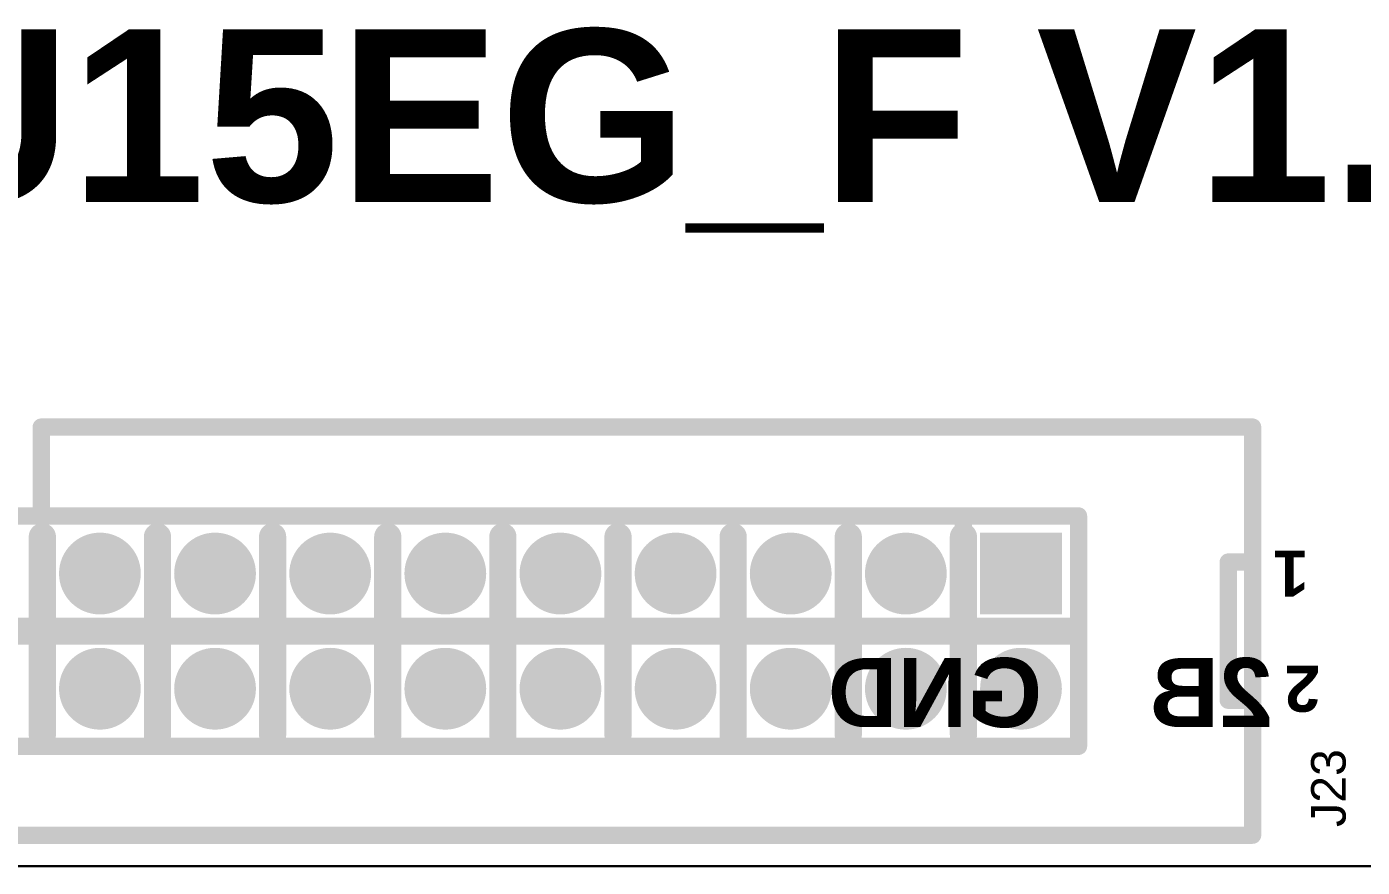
# Model space of a CAD drawing. Header units: inches. Extents: x -7 to 179, y 0 to 152.
# Drawn here: x 75.8 to 105.27, y -0.03 to 18.51 of the extents above; entities that cross this region are included whole.
import ezdxf

# ---------------------------------------------------------------- set-up
doc = ezdxf.new("R2010")
doc.units = ezdxf.units.IN
for name, color, linetype in [('BOT', 5, 'Continuous'), ('Bottom Overlay', 54, 'Continuous'), ('Bottom Solder', 6, 'Continuous'), ('Keep-Out Layer', 6, 'Continuous'), ('Multi-Layer', 9, 'Continuous'), ('Pad Holes', 156, 'Continuous'), ('TOP', 1, 'Continuous'), ('Top Overlay', 2, 'Continuous'), ('Top Solder', 216, 'Continuous')]:
    doc.layers.add(name, color=color, linetype=linetype)
doc.styles.add('Arial', font='', dxfattribs={"height": 0.2})
doc.styles.add('Arial_Bold', font='', dxfattribs={"height": 0.2})
doc.styles.get('Arial').set_extended_font_data('Arial')
doc.styles.get('Arial_Bold').set_extended_font_data('Arial', bold=True)

msp = doc.modelspace()

# ---------------------------------------------------------------- hatches: boundary and pattern name
at = {"layer": 'BOT'}
h = msp.add_hatch(color=5, dxfattribs=at)
edge = h.paths.add_edge_path()
edge.add_arc((77.419, 6.452), 0.8, 0, 360)
h = msp.add_hatch(color=5, dxfattribs=at)
edge = h.paths.add_edge_path()
edge.add_arc((79.959, 6.452), 0.8, 0, 360)
h = msp.add_hatch(color=5, dxfattribs=at)
edge = h.paths.add_edge_path()
edge.add_arc((82.499, 6.452), 0.8, 0, 360)
h = msp.add_hatch(color=5, dxfattribs=at)
edge = h.paths.add_edge_path()
edge.add_arc((85.039, 6.452), 0.8, 0, 360)
h = msp.add_hatch(color=5, dxfattribs=at)
edge = h.paths.add_edge_path()
edge.add_arc((87.579, 6.452), 0.8, 0, 360)
h = msp.add_hatch(color=5, dxfattribs=at)
edge = h.paths.add_edge_path()
edge.add_arc((90.119, 6.452), 0.8, 0, 360)
h = msp.add_hatch(color=5, dxfattribs=at)
edge = h.paths.add_edge_path()
edge.add_arc((92.659, 6.452), 0.8, 0, 360)
h = msp.add_hatch(color=5, dxfattribs=at)
edge = h.paths.add_edge_path()
edge.add_arc((95.199, 6.452), 0.8, 0, 360)
msp.add_hatch(color=5, dxfattribs=at).paths.add_polyline_path([(98.539, 5.652), (96.939, 5.652), (96.939, 7.252), (98.539, 7.252)])
h = msp.add_hatch(color=5, dxfattribs=at)
edge = h.paths.add_edge_path()
edge.add_arc((77.419, 3.912), 0.8, 0, 360)
h = msp.add_hatch(color=5, dxfattribs=at)
edge = h.paths.add_edge_path()
edge.add_arc((79.959, 3.912), 0.8, 0, 360)
h = msp.add_hatch(color=5, dxfattribs=at)
edge = h.paths.add_edge_path()
edge.add_arc((82.499, 3.912), 0.8, 0, 360)
h = msp.add_hatch(color=5, dxfattribs=at)
edge = h.paths.add_edge_path()
edge.add_arc((85.039, 3.912), 0.8, 0, 360)
h = msp.add_hatch(color=5, dxfattribs=at)
edge = h.paths.add_edge_path()
edge.add_arc((87.579, 3.912), 0.8, 0, 360)
h = msp.add_hatch(color=5, dxfattribs=at)
edge = h.paths.add_edge_path()
edge.add_arc((90.119, 3.912), 0.8, 0, 360)
h = msp.add_hatch(color=5, dxfattribs=at)
edge = h.paths.add_edge_path()
edge.add_arc((92.659, 3.912), 0.8, 0, 360)
h = msp.add_hatch(color=5, dxfattribs=at)
edge = h.paths.add_edge_path()
edge.add_arc((95.199, 3.912), 0.8, 0, 360)
h = msp.add_hatch(color=5, dxfattribs=at)
edge = h.paths.add_edge_path()
edge.add_arc((97.739, 3.912), 0.8, 0, 360)
at = {"layer": 'Bottom Solder'}
h = msp.add_hatch(color=6, dxfattribs=at)
edge = h.paths.add_edge_path()
edge.add_arc((77.419, 6.452), 0.902, 0, 360)
h = msp.add_hatch(color=6, dxfattribs=at)
edge = h.paths.add_edge_path()
edge.add_arc((79.959, 6.452), 0.902, 0, 360)
h = msp.add_hatch(color=6, dxfattribs=at)
edge = h.paths.add_edge_path()
edge.add_arc((82.499, 6.452), 0.902, 0, 360)
h = msp.add_hatch(color=6, dxfattribs=at)
edge = h.paths.add_edge_path()
edge.add_arc((85.039, 6.452), 0.902, 0, 360)
h = msp.add_hatch(color=6, dxfattribs=at)
edge = h.paths.add_edge_path()
edge.add_arc((87.579, 6.452), 0.902, 0, 360)
h = msp.add_hatch(color=6, dxfattribs=at)
edge = h.paths.add_edge_path()
edge.add_arc((90.119, 6.452), 0.902, 0, 360)
h = msp.add_hatch(color=6, dxfattribs=at)
edge = h.paths.add_edge_path()
edge.add_arc((92.659, 6.452), 0.902, 0, 360)
h = msp.add_hatch(color=6, dxfattribs=at)
edge = h.paths.add_edge_path()
edge.add_arc((95.199, 6.452), 0.902, 0, 360)
msp.add_hatch(color=6, dxfattribs=at).paths.add_polyline_path([(98.641, 5.55), (96.838, 5.55), (96.838, 7.353), (98.641, 7.353)])
h = msp.add_hatch(color=6, dxfattribs=at)
edge = h.paths.add_edge_path()
edge.add_arc((77.419, 3.912), 0.902, 0, 360)
h = msp.add_hatch(color=6, dxfattribs=at)
edge = h.paths.add_edge_path()
edge.add_arc((79.959, 3.912), 0.902, 0, 360)
h = msp.add_hatch(color=6, dxfattribs=at)
edge = h.paths.add_edge_path()
edge.add_arc((82.499, 3.912), 0.902, 0, 360)
h = msp.add_hatch(color=6, dxfattribs=at)
edge = h.paths.add_edge_path()
edge.add_arc((85.039, 3.912), 0.902, 0, 360)
h = msp.add_hatch(color=6, dxfattribs=at)
edge = h.paths.add_edge_path()
edge.add_arc((87.579, 3.912), 0.902, 0, 360)
h = msp.add_hatch(color=6, dxfattribs=at)
edge = h.paths.add_edge_path()
edge.add_arc((90.119, 3.912), 0.902, 0, 360)
h = msp.add_hatch(color=6, dxfattribs=at)
edge = h.paths.add_edge_path()
edge.add_arc((92.659, 3.912), 0.902, 0, 360)
h = msp.add_hatch(color=6, dxfattribs=at)
edge = h.paths.add_edge_path()
edge.add_arc((95.199, 3.912), 0.902, 0, 360)
h = msp.add_hatch(color=6, dxfattribs=at)
edge = h.paths.add_edge_path()
edge.add_arc((97.739, 3.912), 0.902, 0, 360)
at = {"layer": 'Multi-Layer'}
h = msp.add_hatch(color=9, dxfattribs=at)
edge = h.paths.add_edge_path()
edge.add_arc((77.419, 6.452), 0.8, 0, 360)
h = msp.add_hatch(color=9, dxfattribs=at)
edge = h.paths.add_edge_path()
edge.add_arc((79.959, 6.452), 0.8, 0, 360)
h = msp.add_hatch(color=9, dxfattribs=at)
edge = h.paths.add_edge_path()
edge.add_arc((82.499, 6.452), 0.8, 0, 360)
h = msp.add_hatch(color=9, dxfattribs=at)
edge = h.paths.add_edge_path()
edge.add_arc((85.039, 6.452), 0.8, 0, 360)
h = msp.add_hatch(color=9, dxfattribs=at)
edge = h.paths.add_edge_path()
edge.add_arc((87.579, 6.452), 0.8, 0, 360)
h = msp.add_hatch(color=9, dxfattribs=at)
edge = h.paths.add_edge_path()
edge.add_arc((90.119, 6.452), 0.8, 0, 360)
h = msp.add_hatch(color=9, dxfattribs=at)
edge = h.paths.add_edge_path()
edge.add_arc((92.659, 6.452), 0.8, 0, 360)
h = msp.add_hatch(color=9, dxfattribs=at)
edge = h.paths.add_edge_path()
edge.add_arc((95.199, 6.452), 0.8, 0, 360)
msp.add_hatch(color=9, dxfattribs=at).paths.add_polyline_path([(98.539, 5.652), (96.939, 5.652), (96.939, 7.252), (98.539, 7.252)])
h = msp.add_hatch(color=9, dxfattribs=at)
edge = h.paths.add_edge_path()
edge.add_arc((77.419, 3.912), 0.8, 0, 360)
h = msp.add_hatch(color=9, dxfattribs=at)
edge = h.paths.add_edge_path()
edge.add_arc((79.959, 3.912), 0.8, 0, 360)
h = msp.add_hatch(color=9, dxfattribs=at)
edge = h.paths.add_edge_path()
edge.add_arc((82.499, 3.912), 0.8, 0, 360)
h = msp.add_hatch(color=9, dxfattribs=at)
edge = h.paths.add_edge_path()
edge.add_arc((85.039, 3.912), 0.8, 0, 360)
h = msp.add_hatch(color=9, dxfattribs=at)
edge = h.paths.add_edge_path()
edge.add_arc((87.579, 3.912), 0.8, 0, 360)
h = msp.add_hatch(color=9, dxfattribs=at)
edge = h.paths.add_edge_path()
edge.add_arc((90.119, 3.912), 0.8, 0, 360)
h = msp.add_hatch(color=9, dxfattribs=at)
edge = h.paths.add_edge_path()
edge.add_arc((92.659, 3.912), 0.8, 0, 360)
h = msp.add_hatch(color=9, dxfattribs=at)
edge = h.paths.add_edge_path()
edge.add_arc((95.199, 3.912), 0.8, 0, 360)
h = msp.add_hatch(color=9, dxfattribs=at)
edge = h.paths.add_edge_path()
edge.add_arc((97.739, 3.912), 0.8, 0, 360)
at = {"layer": 'Pad Holes'}
h = msp.add_hatch(color=7, dxfattribs=at)
edge = h.paths.add_edge_path()
edge.add_arc((77.419, 6.452), 0.45, 0, 360)
h = msp.add_hatch(color=7, dxfattribs=at)
edge = h.paths.add_edge_path()
edge.add_arc((79.959, 6.452), 0.45, 0, 360)
h = msp.add_hatch(color=7, dxfattribs=at)
edge = h.paths.add_edge_path()
edge.add_arc((82.499, 6.452), 0.45, 0, 360)
h = msp.add_hatch(color=7, dxfattribs=at)
edge = h.paths.add_edge_path()
edge.add_arc((85.039, 6.452), 0.45, 0, 360)
h = msp.add_hatch(color=7, dxfattribs=at)
edge = h.paths.add_edge_path()
edge.add_arc((87.579, 6.452), 0.45, 0, 360)
h = msp.add_hatch(color=7, dxfattribs=at)
edge = h.paths.add_edge_path()
edge.add_arc((90.119, 6.452), 0.45, 0, 360)
h = msp.add_hatch(color=7, dxfattribs=at)
edge = h.paths.add_edge_path()
edge.add_arc((92.659, 6.452), 0.45, 0, 360)
h = msp.add_hatch(color=7, dxfattribs=at)
edge = h.paths.add_edge_path()
edge.add_arc((95.199, 6.452), 0.45, 0, 360)
h = msp.add_hatch(color=7, dxfattribs=at)
edge = h.paths.add_edge_path()
edge.add_arc((97.739, 6.452), 0.45, 0, 360)
h = msp.add_hatch(color=7, dxfattribs=at)
edge = h.paths.add_edge_path()
edge.add_arc((77.419, 3.912), 0.45, 0, 360)
h = msp.add_hatch(color=7, dxfattribs=at)
edge = h.paths.add_edge_path()
edge.add_arc((79.959, 3.912), 0.45, 0, 360)
h = msp.add_hatch(color=7, dxfattribs=at)
edge = h.paths.add_edge_path()
edge.add_arc((82.499, 3.912), 0.45, 0, 360)
h = msp.add_hatch(color=7, dxfattribs=at)
edge = h.paths.add_edge_path()
edge.add_arc((85.039, 3.912), 0.45, 0, 360)
h = msp.add_hatch(color=7, dxfattribs=at)
edge = h.paths.add_edge_path()
edge.add_arc((87.579, 3.912), 0.45, 0, 360)
h = msp.add_hatch(color=7, dxfattribs=at)
edge = h.paths.add_edge_path()
edge.add_arc((90.119, 3.912), 0.45, 0, 360)
h = msp.add_hatch(color=7, dxfattribs=at)
edge = h.paths.add_edge_path()
edge.add_arc((92.659, 3.912), 0.45, 0, 360)
h = msp.add_hatch(color=7, dxfattribs=at)
edge = h.paths.add_edge_path()
edge.add_arc((95.199, 3.912), 0.45, 0, 360)
h = msp.add_hatch(color=7, dxfattribs=at)
edge = h.paths.add_edge_path()
edge.add_arc((97.739, 3.912), 0.45, 0, 360)
at = {"layer": 'TOP'}
h = msp.add_hatch(color=1, dxfattribs=at)
edge = h.paths.add_edge_path()
edge.add_arc((77.419, 6.452), 0.8, 0, 360)
h = msp.add_hatch(color=1, dxfattribs=at)
edge = h.paths.add_edge_path()
edge.add_arc((79.959, 6.452), 0.8, 0, 360)
h = msp.add_hatch(color=1, dxfattribs=at)
edge = h.paths.add_edge_path()
edge.add_arc((82.499, 6.452), 0.8, 0, 360)
h = msp.add_hatch(color=1, dxfattribs=at)
edge = h.paths.add_edge_path()
edge.add_arc((85.039, 6.452), 0.8, 0, 360)
h = msp.add_hatch(color=1, dxfattribs=at)
edge = h.paths.add_edge_path()
edge.add_arc((87.579, 6.452), 0.8, 0, 360)
h = msp.add_hatch(color=1, dxfattribs=at)
edge = h.paths.add_edge_path()
edge.add_arc((90.119, 6.452), 0.8, 0, 360)
h = msp.add_hatch(color=1, dxfattribs=at)
edge = h.paths.add_edge_path()
edge.add_arc((92.659, 6.452), 0.8, 0, 360)
h = msp.add_hatch(color=1, dxfattribs=at)
edge = h.paths.add_edge_path()
edge.add_arc((95.199, 6.452), 0.8, 0, 360)
msp.add_hatch(color=1, dxfattribs=at).paths.add_polyline_path([(98.539, 5.652), (96.939, 5.652), (96.939, 7.252), (98.539, 7.252)])
h = msp.add_hatch(color=1, dxfattribs=at)
edge = h.paths.add_edge_path()
edge.add_arc((77.419, 3.912), 0.8, 0, 360)
h = msp.add_hatch(color=1, dxfattribs=at)
edge = h.paths.add_edge_path()
edge.add_arc((79.959, 3.912), 0.8, 0, 360)
h = msp.add_hatch(color=1, dxfattribs=at)
edge = h.paths.add_edge_path()
edge.add_arc((82.499, 3.912), 0.8, 0, 360)
h = msp.add_hatch(color=1, dxfattribs=at)
edge = h.paths.add_edge_path()
edge.add_arc((85.039, 3.912), 0.8, 0, 360)
h = msp.add_hatch(color=1, dxfattribs=at)
edge = h.paths.add_edge_path()
edge.add_arc((87.579, 3.912), 0.8, 0, 360)
h = msp.add_hatch(color=1, dxfattribs=at)
edge = h.paths.add_edge_path()
edge.add_arc((90.119, 3.912), 0.8, 0, 360)
h = msp.add_hatch(color=1, dxfattribs=at)
edge = h.paths.add_edge_path()
edge.add_arc((92.659, 3.912), 0.8, 0, 360)
h = msp.add_hatch(color=1, dxfattribs=at)
edge = h.paths.add_edge_path()
edge.add_arc((95.199, 3.912), 0.8, 0, 360)
h = msp.add_hatch(color=1, dxfattribs=at)
edge = h.paths.add_edge_path()
edge.add_arc((97.739, 3.912), 0.8, 0, 360)
at = {"layer": 'Top Solder'}
h = msp.add_hatch(color=216, dxfattribs=at)
edge = h.paths.add_edge_path()
edge.add_arc((77.419, 6.452), 0.902, 0, 360)
h = msp.add_hatch(color=216, dxfattribs=at)
edge = h.paths.add_edge_path()
edge.add_arc((79.959, 6.452), 0.902, 0, 360)
h = msp.add_hatch(color=216, dxfattribs=at)
edge = h.paths.add_edge_path()
edge.add_arc((82.499, 6.452), 0.902, 0, 360)
h = msp.add_hatch(color=216, dxfattribs=at)
edge = h.paths.add_edge_path()
edge.add_arc((85.039, 6.452), 0.902, 0, 360)
h = msp.add_hatch(color=216, dxfattribs=at)
edge = h.paths.add_edge_path()
edge.add_arc((87.579, 6.452), 0.902, 0, 360)
h = msp.add_hatch(color=216, dxfattribs=at)
edge = h.paths.add_edge_path()
edge.add_arc((90.119, 6.452), 0.902, 0, 360)
h = msp.add_hatch(color=216, dxfattribs=at)
edge = h.paths.add_edge_path()
edge.add_arc((92.659, 6.452), 0.902, 0, 360)
h = msp.add_hatch(color=216, dxfattribs=at)
edge = h.paths.add_edge_path()
edge.add_arc((95.199, 6.452), 0.902, 0, 360)
msp.add_hatch(color=216, dxfattribs=at).paths.add_polyline_path([(98.641, 5.55), (96.838, 5.55), (96.838, 7.353), (98.641, 7.353)])
h = msp.add_hatch(color=216, dxfattribs=at)
edge = h.paths.add_edge_path()
edge.add_arc((77.419, 3.912), 0.902, 0, 360)
h = msp.add_hatch(color=216, dxfattribs=at)
edge = h.paths.add_edge_path()
edge.add_arc((79.959, 3.912), 0.902, 0, 360)
h = msp.add_hatch(color=216, dxfattribs=at)
edge = h.paths.add_edge_path()
edge.add_arc((82.499, 3.912), 0.902, 0, 360)
h = msp.add_hatch(color=216, dxfattribs=at)
edge = h.paths.add_edge_path()
edge.add_arc((85.039, 3.912), 0.902, 0, 360)
h = msp.add_hatch(color=216, dxfattribs=at)
edge = h.paths.add_edge_path()
edge.add_arc((87.579, 3.912), 0.902, 0, 360)
h = msp.add_hatch(color=216, dxfattribs=at)
edge = h.paths.add_edge_path()
edge.add_arc((90.119, 3.912), 0.902, 0, 360)
h = msp.add_hatch(color=216, dxfattribs=at)
edge = h.paths.add_edge_path()
edge.add_arc((92.659, 3.912), 0.902, 0, 360)
h = msp.add_hatch(color=216, dxfattribs=at)
edge = h.paths.add_edge_path()
edge.add_arc((95.199, 3.912), 0.902, 0, 360)
h = msp.add_hatch(color=216, dxfattribs=at)
edge = h.paths.add_edge_path()
edge.add_arc((97.739, 3.912), 0.902, 0, 360)

# ---------------------------------------------------------------- linework, layer by layer
at = {"layer": 'Bottom Overlay'}
for points in [[(76.149, 2.896, 0.6, 0.6, 0), (76.149, 7.264, 0.6, 0.6, 0)], [(78.689, 2.896, 0.6, 0.6, 0), (78.689, 7.264, 0.6, 0.6, 0)], [(81.229, 2.896, 0.6, 0.6, 0), (81.229, 7.264, 0.6, 0.6, 0)], [(83.769, 2.896, 0.6, 0.6, 0), (83.769, 7.264, 0.6, 0.6, 0)], [(86.309, 2.896, 0.6, 0.6, 0), (86.309, 7.264, 0.6, 0.6, 0)], [(88.849, 2.896, 0.6, 0.6, 0), (88.849, 7.264, 0.6, 0.6, 0)], [(91.389, 2.896, 0.6, 0.6, 0), (91.389, 7.264, 0.6, 0.6, 0)], [(93.929, 2.896, 0.6, 0.6, 0), (93.929, 7.264, 0.6, 0.6, 0)], [(96.469, 2.896, 0.6, 0.6, 0), (96.469, 7.264, 0.6, 0.6, 0)], [(49.119, 5.182, 0.6, 0.6, 0), (98.781, 5.182, 0.6, 0.6, 0)]]:
    msp.add_lwpolyline(points, format="xyseb", dxfattribs=at)
for points in [[(75.999, 7.264, 0.3, 0.3, 1), (76.299, 7.264, 0.3, 0.3, 1)], [(78.539, 7.264, 0.3, 0.3, 1), (78.839, 7.264, 0.3, 0.3, 1)], [(81.079, 7.264, 0.3, 0.3, 1), (81.379, 7.264, 0.3, 0.3, 1)], [(83.619, 7.264, 0.3, 0.3, 1), (83.919, 7.264, 0.3, 0.3, 1)], [(86.159, 7.264, 0.3, 0.3, 1), (86.459, 7.264, 0.3, 0.3, 1)], [(88.699, 7.264, 0.3, 0.3, 1), (88.999, 7.264, 0.3, 0.3, 1)], [(91.239, 7.264, 0.3, 0.3, 1), (91.539, 7.264, 0.3, 0.3, 1)], [(93.779, 7.264, 0.3, 0.3, 1), (94.079, 7.264, 0.3, 0.3, 1)], [(96.319, 7.264, 0.3, 0.3, 1), (96.619, 7.264, 0.3, 0.3, 1)], [(98.631, 5.182, 0.3, 0.3, 1), (98.931, 5.182, 0.3, 0.3, 1)], [(75.999, 2.896, 0.3, 0.3, 1), (76.299, 2.896, 0.3, 0.3, 1)], [(78.539, 2.896, 0.3, 0.3, 1), (78.839, 2.896, 0.3, 0.3, 1)], [(81.079, 2.896, 0.3, 0.3, 1), (81.379, 2.896, 0.3, 0.3, 1)], [(83.619, 2.896, 0.3, 0.3, 1), (83.919, 2.896, 0.3, 0.3, 1)], [(86.159, 2.896, 0.3, 0.3, 1), (86.459, 2.896, 0.3, 0.3, 1)], [(88.699, 2.896, 0.3, 0.3, 1), (88.999, 2.896, 0.3, 0.3, 1)], [(91.239, 2.896, 0.3, 0.3, 1), (91.539, 2.896, 0.3, 0.3, 1)], [(93.779, 2.896, 0.3, 0.3, 1), (94.079, 2.896, 0.3, 0.3, 1)], [(96.319, 2.896, 0.3, 0.3, 1), (96.619, 2.896, 0.3, 0.3, 1)]]:
    msp.add_lwpolyline(points, format="xyseb", close=True, dxfattribs=at)
at = {"layer": 'Keep-Out Layer'}
msp.add_lwpolyline([(5.08, 0, 0.0508, 0.0508, 0), (173.482, 0, 0.0508, 0.0508, 0)], format="xyseb", dxfattribs=at)
at = {"layer": 'Top Overlay'}
for points in [[(76.124, 7.722, 0.381, 0.381, 0), (76.124, 9.682, 0.381, 0.381, 0)], [(76.124, 9.682, 0.381, 0.381, 0), (102.849, 9.682, 0.381, 0.381, 0)], [(102.849, 0.682, 0.381, 0.381, 0), (102.849, 9.682, 0.381, 0.381, 0)], [(48.26, 7.722, 0.381, 0.381, 0), (99.009, 7.722, 0.381, 0.381, 0)], [(96.469, 5.182, 0.381, 0.381, 0), (96.469, 7.722, 0.381, 0.381, 0)], [(99.009, 2.642, 0.381, 0.381, 0), (99.009, 7.722, 0.381, 0.381, 0)], [(102.311, 6.706, 0.381, 0.381, 0), (102.849, 6.706, 0.381, 0.381, 0)], [(102.311, 3.658, 0.381, 0.381, 0), (102.311, 6.706, 0.381, 0.381, 0)], [(96.469, 5.182, 0.381, 0.381, 0), (99.009, 5.182, 0.381, 0.381, 0)], [(102.311, 3.658, 0.381, 0.381, 0), (102.819, 3.658, 0.381, 0.381, 0)], [(48.209, 2.642, 0.381, 0.381, 0), (99.009, 2.642, 0.381, 0.381, 0)], [(44.369, 0.682, 0.381, 0.381, 0), (102.849, 0.682, 0.381, 0.381, 0)]]:
    msp.add_lwpolyline(points, format="xyseb", dxfattribs=at)
for points in [[(76.029, 9.682, 0.191, 0.191, 1), (76.219, 9.682, 0.191, 0.191, 1)], [(76.029, 9.682, 0.191, 0.191, 1), (76.219, 9.682, 0.191, 0.191, 1)], [(102.754, 9.682, 0.191, 0.191, 1), (102.944, 9.682, 0.191, 0.191, 1)], [(102.754, 9.682, 0.191, 0.191, 1), (102.944, 9.682, 0.191, 0.191, 1)], [(76.029, 7.722, 0.191, 0.191, 1), (76.219, 7.722, 0.191, 0.191, 1)], [(96.374, 7.722, 0.191, 0.191, 1), (96.564, 7.722, 0.191, 0.191, 1)], [(98.914, 7.722, 0.191, 0.191, 1), (99.104, 7.722, 0.191, 0.191, 1)], [(98.914, 7.722, 0.191, 0.191, 1), (99.104, 7.722, 0.191, 0.191, 1)], [(102.216, 6.706, 0.191, 0.191, 1), (102.406, 6.706, 0.191, 0.191, 1)], [(102.216, 6.706, 0.191, 0.191, 1), (102.406, 6.706, 0.191, 0.191, 1)], [(102.754, 6.706, 0.191, 0.191, 1), (102.944, 6.706, 0.191, 0.191, 1)], [(96.374, 5.182, 0.191, 0.191, 1), (96.564, 5.182, 0.191, 0.191, 1)], [(96.374, 5.182, 0.191, 0.191, 1), (96.564, 5.182, 0.191, 0.191, 1)], [(98.914, 5.182, 0.191, 0.191, 1), (99.104, 5.182, 0.191, 0.191, 1)], [(102.216, 3.658, 0.191, 0.191, 1), (102.406, 3.658, 0.191, 0.191, 1)], [(102.216, 3.658, 0.191, 0.191, 1), (102.406, 3.658, 0.191, 0.191, 1)], [(102.724, 3.658, 0.191, 0.191, 1), (102.914, 3.658, 0.191, 0.191, 1)], [(98.914, 2.642, 0.191, 0.191, 1), (99.104, 2.642, 0.191, 0.191, 1)], [(98.914, 2.642, 0.191, 0.191, 1), (99.104, 2.642, 0.191, 0.191, 1)], [(102.754, 0.682, 0.191, 0.191, 1), (102.944, 0.682, 0.191, 0.191, 1)], [(102.754, 0.682, 0.191, 0.191, 1), (102.944, 0.682, 0.191, 0.191, 1)]]:
    msp.add_lwpolyline(points, format="xyseb", close=True, dxfattribs=at)

# ---------------------------------------------------------------- texts
at = {"layer": 'Bottom Overlay', "style": 'Arial_Bold', "text_generation_flag": 2}
msp.add_text('    1A     1B    GND    2A     2B    GND', height=1.524, rotation=360, dxfattribs=at).set_placement((129.198, 3.066))
at = {"layer": 'Top Overlay'}
for s, height, rotation, style, p in [('RK-XCZU15EG_F V1.0', 3.81, 360, 'Arial_Bold', (52.832, 14.644)), ('1', 1.016, 180, 'Arial_Bold', (104.089, 6.96)), ('2', 1.016, 180, 'Arial_Bold', (104.343, 4.42)), ('J23', 0.762, 90, 'Arial', (104.902, 0.864))]:
    msp.add_text(s, height=height, rotation=rotation, dxfattribs=dict(at, style=style)).set_placement(p)

doc.saveas('drawing.dxf')
